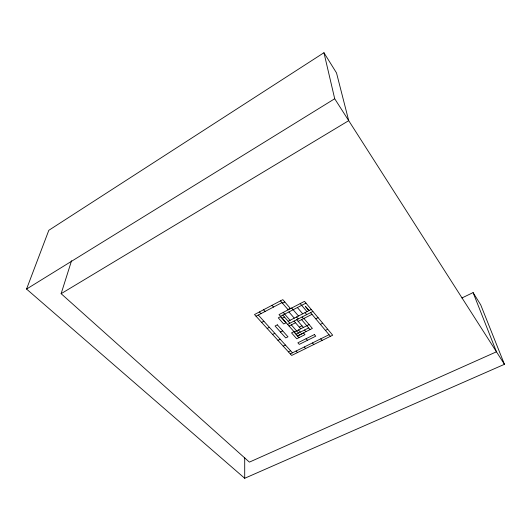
<?xml version="1.0" encoding="UTF-8"?>
<svg xmlns="http://www.w3.org/2000/svg" width="531" height="531" viewBox="0 0 531 531"><rect width="100%" height="100%" fill="white"/><g stroke="black" fill="none" stroke-linecap="round" stroke-linejoin="round"><path stroke-width="0.8" d="M461.89 297.984L473.094 292.594L496.458 351.807L249.404 462.123L61.125 293.683L71.546 260.734M473.094 292.594L480.701 304.827L504.45 364.312L244.705 478.278L26.55 289.063L48.812 230.308L323.95 52.722L336.515 72.933L348.714 120.656L61.125 293.683M26.55 289.063L334.709 98.746L323.95 52.722M256.048 316.224L281.981 302.61M282.485 303.194L284.808 301.973M261.644 322.39L263.894 321.222M287.955 309.54L290.265 308.338M280.501 316.297L305.956 303.108M282.226 318.261L284.51 317.08M267.159 328.463L269.396 327.308M288.174 321.282L311.232 309.447M287.603 324.388L312.898 311.445M272.589 334.444L274.819 333.302M289.056 326.041L295.495 322.748M298.163 321.394L311.989 314.332M280.448 332.014L282.691 330.873M299.318 327.162L301.973 325.815M315.753 318.832L318.069 317.657M277.939 340.331L280.156 339.209M294.327 332.048L309.102 324.574M296.225 334.205L308.69 327.926M320.399 324.381L322.709 323.22M297.572 336.05L303.586 333.03L304.986 334.643L296.743 338.778L291.532 332.871L293.782 331.736L298.986 337.656M283.209 346.139L285.419 345.031M325.437 330.401L327.733 329.253M288.399 351.854L290.596 350.765M290.271 353.911L329.054 334.716M258.305 315.042L292.468 352.83M259.413 311.949L260.947 313.655M296.132 351.011L297.519 352.557M263.588 309.752L265.115 311.465M304.256 346.989L305.637 348.555M271.991 305.325L273.511 307.057M282.784 315.109L289.873 323.22M291.327 324.879L298.482 333.07M283.209 312.42L290.079 320.306M298.475 329.95L300.36 332.121M306.088 338.705L307.476 340.298M294.055 321.082L300.738 328.802M312.447 342.94L313.814 344.513M288.91 311.936L294.267 318.155M304.515 330.03L305.922 331.656M280.474 300.865L288.2 309.825M296.723 319.722L303.393 327.461M290.51 308.63L282.804 299.637L254.508 314.531L291.665 355.451L332.685 335.2L304.502 301.362L279.014 314.598L297.645 335.818L312.374 328.417L303.898 318.461M296.563 316.974L298.249 318.939M291.672 308.026L298.482 315.991M301.601 319.635L310.091 329.565M302.079 316.98L303.513 318.66M320.717 338.844L322.071 340.437M297.393 307.542L302.716 313.821M305.026 312.633L306.699 314.611M300.201 303.593L306.964 311.637M308.903 310.642L305.305 306.347L309.095 310.542M310.569 312.633L330.401 336.329M334.709 98.746L504.45 364.312M244.705 457.662L244.705 478.278M280.554 316.675L278.277 317.857L283.687 323.983L285.957 322.821L280.554 316.675M277.321 324.839L275.065 326.001L285.751 337.935L287.988 336.807L277.321 324.839M314.372 334.57L297.878 342.8L299.278 344.38L315.753 336.176L314.372 334.57"/></g></svg>
